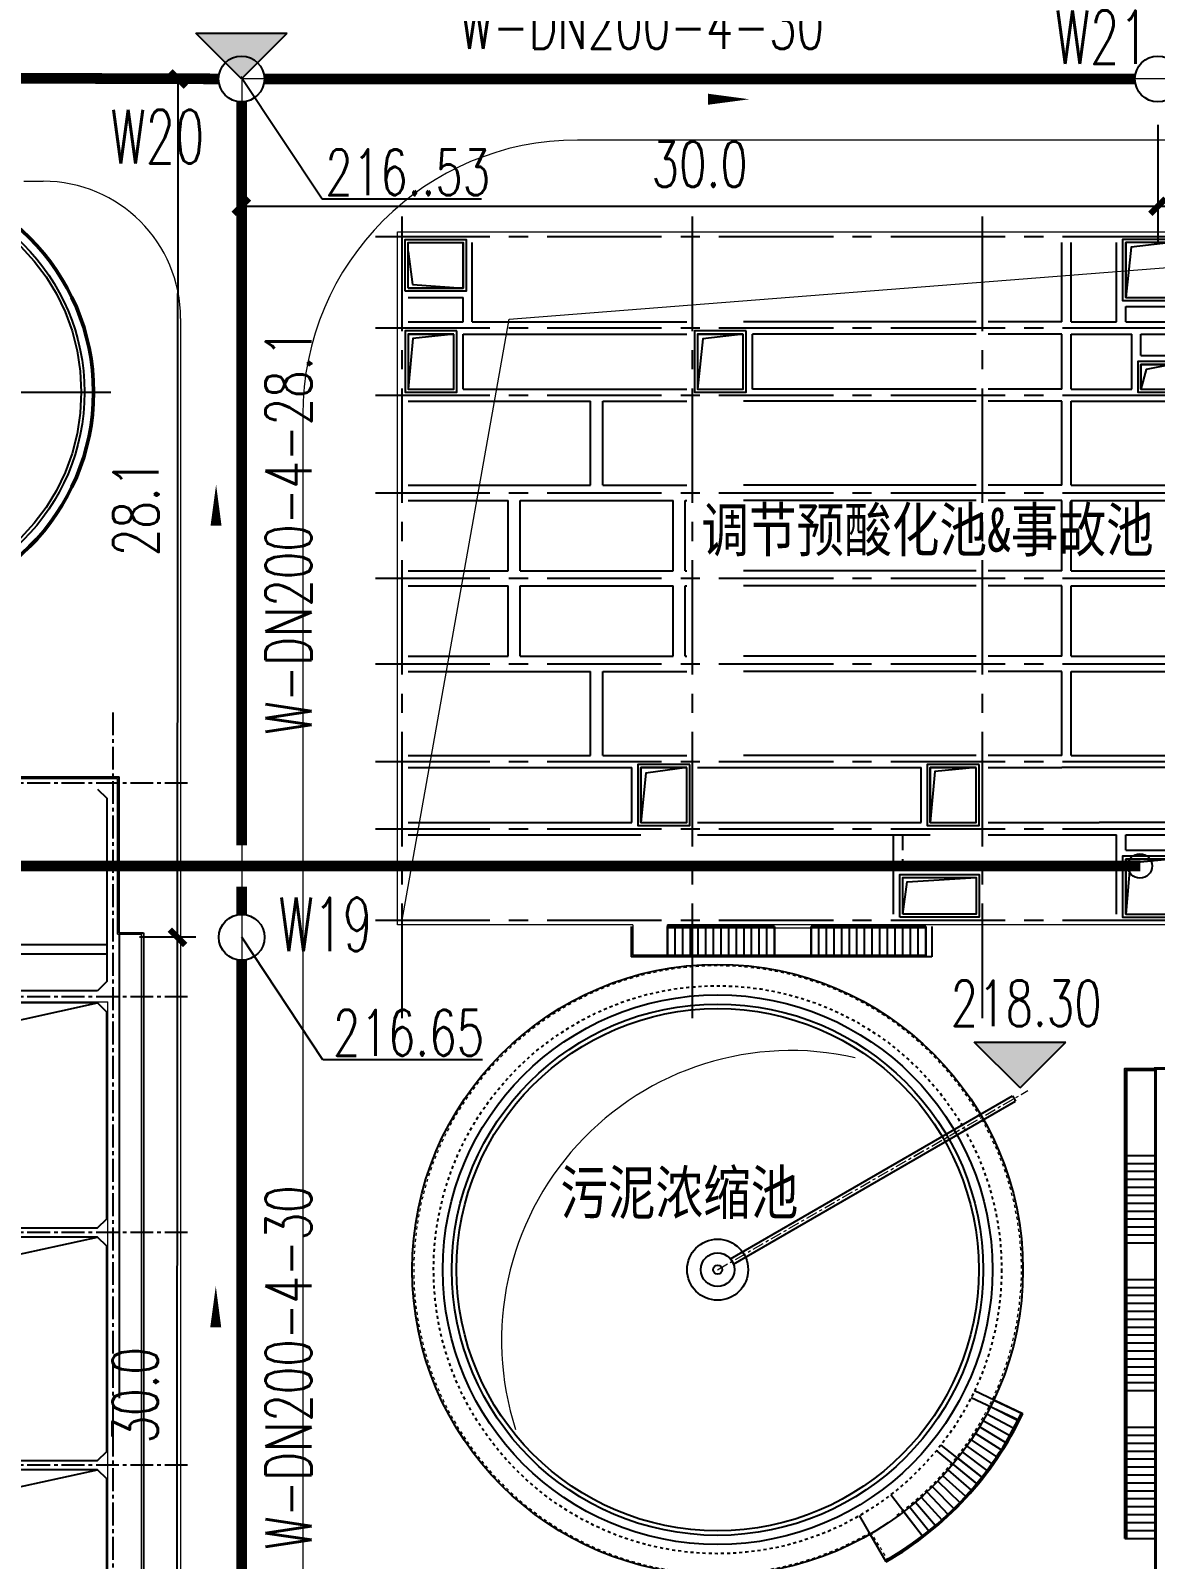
# Model space of a CAD drawing. Header units: metres. Extents: x 497246 to 997717, y 2998582 to 5998198.
# Drawn here: x 497618.5 to 497655.3, y 2998979.8 to 2999029.9 of the extents above; entities that cross this region are included whole.
import ezdxf
from ezdxf.enums import TextEntityAlignment as Align

# ---------------------------------------------------------------- set-up
doc = ezdxf.new("R2010")
doc.units = ezdxf.units.M
doc.header["$LTSCALE"] = 1000
for name, pattern in [('CENTER', [2, 1.25, -0.25, 0.25, -0.25]), ('CENTER2', [1.125, 0.75, -0.125, 0.125, -0.125]), ('CENTRE', [1.125, 0.75, -0.125, 0.125, -0.125]), ('CONTINOUS', [0]), ('DASHED', [19.05, 12.7, -6.35]), ('DOTE', [2.42, 2, -0.2, 0.02, -0.2]), ('HIDDEN', [0.375, 0.25, -0.125]), ('L2', [5, 3, -2]), ('PHANTOM2', [31.75, 15.875, -3.175, 3.175, -3.175, 3.175, -3.175]), ('虚线', [2, 1, -1])]:
    doc.linetypes.add(name, pattern=pattern)
doc.layers.get('0').update_dxf_attribs({"linetype": 'CONTINUOUS'})
doc.layers.get('Defpoints').update_dxf_attribs({"linetype": 'CONTINUOUS'})
for name, color, linetype, lineweight in [('2', 6, '虚线', 18), ('3中心线层', 7, 'CENTER', 25), ('AM_0', 7, 'CONTINUOUS', 50), ('SM-栏杆', 21, 'FENCELINE1', 15), ('中心线', 1, 'CENTER2', 15), ('细线', 7, 'CONTINUOUS', 18), ('道路', 4, 'CONTINUOUS', 15), ('道路中线', 1, 'DOTE', 13)]:
    doc.layers.add(name, color=color, linetype=linetype, lineweight=lineweight)
for name, color, linetype in [('BEAM', 4, 'DASHED'), ('DIM_ELEV', 3, 'CONTINUOUS'), ('P15', 8, 'CONTINUOUS'), ('PIPE-污水', 2, 'CONTINUOUS'), ('PIPE-雨水', 4, 'CONTINUOUS'), ('PUB_TEXT', 7, 'CONTINUOUS'), ('STAIR', 2, 'CONTINUOUS'), ('TEXT_污水', 7, 'CONTINUOUS'), ('TWT_DIM', 3, 'CONTINUOUS'), ('WELL_污水', 2, 'CONTINUOUS'), ('建筑', 7, 'CONTINUOUS'), ('挡墙护坡', 5, 'CONTINUOUS'), ('文字', 255, 'CONTINUOUS'), ('文字说明', 3, 'CONTINUOUS'), ('新建建筑', 2, 'CONTINUOUS'), ('水池', 211, 'CONTINUOUS'), ('污水标注', 211, 'CONTINUOUS'), ('洞口线', 7, 'CONTINUOUS')]:
    doc.layers.add(name, color=color, linetype=linetype)
doc.layers.add('Centerlines', color=7, linetype='CONTINUOUS', lineweight=25, true_color=0xaa00aa)
doc.layers.add('Centermarks', color=7, linetype='CONTINUOUS', lineweight=25, true_color=0xaa00aa)
doc.styles.add('-黑体', font='simhei.ttf', dxfattribs={"width": 0.8})
doc.styles.add('_TCH_DIM', font='SIMPLEX', dxfattribs={"bigfont": 'GBCBIG'})
doc.styles.add('_TCH_DIM_T3', font='SIMPLEX', dxfattribs={"width": 0.705882, "bigfont": 'GBCBIG'})
doc.styles.add('_TWT_WELL', font='SIMPLEX', dxfattribs={"width": 0.8, "height": 3.5, "bigfont": 'HZTXT'})
doc.styles.add('HZTXT', font='txt', dxfattribs={"width": 0.7, "bigfont": 'HZTXT'})
doc.styles.add('TG_LINETYPE', font='SIMPLEX', dxfattribs={"width": 0.8, "height": 3, "bigfont": 'HZTXT'})
doc.linetypes.add('FENCELINE1', pattern='A,6.35,-2.54,[133,ltypeshp.shx,S=2.54,R=0,X=-2.54,Y=0],-2.54,25.4', length=36.83)
doc.linetypes.add('TG_W', pattern='A,2,-0.3,["W",TG_LINETYPE,S=0.1,R=0,X=-0.23,Y=-0.15],0', length=2.3)
doc.linetypes.add('TG_Y2', pattern='A,2,-0.6,["Y2",TG_LINETYPE,S=0.1,R=0,X=-0.52,Y=-0.15],0', length=2.6)
doc.dimstyles.new('_TWT_ARCH&&1', dxfattribs={"dimtxt": 1.4875, "dimasz": 0.5, "dimexe": 1.25, "dimexo": 1.5, "dimgap": 0.63125, "dimtad": 1, "dimdec": 1, "dimzin": 0, "dimdsep": 46, "dimtxsty": '_TCH_DIM_T3', "dimblk": 'ARCHTICK', "dimcen": 0.09, "dimclrt": 7, "dimazin": 2, "dimtfac": 1, "dimtdec": 1, "dimtix": 1, "dimtmove": 2, "dimatfit": 3, "dimfxl": 1, "dimtolj": 1, "dimtzin": 0, "dimarcsym": 0})

# ---------------------------------------------------------------- blocks, each defined once
blk = doc.blocks.new('BW-5588859', base_point=(575651, -244344))
at = {"layer": '洞口线'}
for points in [[(617351, -213480), (618034, -206902), (621651, -206110)], [(617351, -221100), (618034, -214572), (621651, -213780)], [(617351, -228720), (618034, -222192), (621651, -221400)]]:
    blk.add_lwpolyline(points, dxfattribs=at)
blk = doc.blocks.new('BW-7944578', base_point=(574451, -245310))
at = {"layer": '水池'}
for p, q in [((575251, -198710), (622251, -198710)), ((599651, -198710), (622351, -198710)), ((622351, -203810), (622351, -198710)), ((621651, -206110), (599301, -206110)), ((621951, -206410), (621651, -206110)), ((621951, -213180), (621951, -206410)), ((621651, -213480), (621951, -213180)), ((599301, -213480), (621651, -213480)), ((621651, -213780), (599301, -213780)), ((621951, -214080), (621651, -213780)), ((621951, -220800), (621951, -214080)), ((621651, -221100), (621951, -220800)), ((599301, -221100), (621651, -221100)), ((621651, -221400), (599301, -221400)), ((621951, -221700), (621651, -221400)), ((621951, -228420), (621951, -221700))]:
    blk.add_line(p, q, dxfattribs=at)
at = {"layer": '水池', "color": 0}
blk.add_line((622351, -203810), (623151, -203810), dxfattribs=at)
at = {"layer": '水池', "linetype": 'DASHED', "ltscale": 1.2}
blk.add_lwpolyline([(599301, -205710), (599001, -205410), (599001, -199410), (599301, -199110), (621651, -199110), (621951, -199410), (621951, -205410), (621651, -205710)], close=True, dxfattribs=at)
at = {"layer": '水池', "color": 0}
blk.add_lwpolyline([(623151, -203810), (623151, -245310), (590851, -245310)], dxfattribs=at)
at = {"layer": '水池', "linetype": 'DASHED', "ltscale": 1.2}
blk.add_lwpolyline([(622351, -203810), (622351, -244510), (598651, -244510)], dxfattribs=at)
blk = doc.blocks.new('BW-96556718', base_point=(588657, -232903))
at = {"layer": 'BEAM'}
for p, q in [((630357, -193003), (625757, -193003)), ((630357, -193303), (627207, -193303))]:
    blk.add_line(p, q, dxfattribs=at)
blk = doc.blocks.new('A$C23F639D3')
at = {"layer": 'SM-栏杆', "linetype": 'ByBlock', "ltscale": 0.2}
for p, q in [((-47850, 46552), (-850, 46552)), ((-850, 41452), (-850, 46552)), ((-850, 41452), (-60, 41452)), ((-60, 50), (-60, 41452)), ((-23583, 39235), (-1166, 39235)), ((-1166, 1162), (-1166, 39235))]:
    blk.add_line(p, q, dxfattribs=at)
blk = doc.blocks.new('567GFHNFDEW53')
at = {"layer": '3中心线层', "color": 1, "linetype": 'CENTRE', "ltscale": 0.001}
for p, q in [((497202.383, 2998959.5), (497202.383, 2998909.475)), ((497204.829, 2998957.185), (497154.057, 2998957.185)), ((497204.829, 2998950.185), (497154.057, 2998950.185)), ((497204.829, 2998942.465), (497154.057, 2998942.465)), ((497204.829, 2998934.845), (497154.057, 2998934.845))]:
    blk.add_line(p, q, dxfattribs=at)
at = {"xscale": 0.001, "yscale": 0.001, "zscale": 0.001}
for name, p in [('BW-7944578', (497154.683, 2998910.785)), ('A$C23F639D3', (497203.383, 2998910.785)), ('BW-96556718', (497160.483, 2998911.985))]:
    blk.add_blockref(name, p, dxfattribs=at)
at = {"layer": '洞口线', "xscale": 0.001, "yscale": 0.001, "zscale": 0.001}
blk.add_blockref('BW-5588859', (497155.883, 2998911.751), dxfattribs=at)
blk = doc.blocks.new('BW-368551890', base_point=(749513, -126952))
at = {"layer": 'DIM_ELEV', "color": 0}
for p, q in [((783213, -101852), (783352, -103230)), ((749613, -102152), (749752, -103230)), ((749752, -103230), (751413, -103352)), ((783352, -103230), (785013, -103352)), ((784613, -111802), (784677, -112537)), ((784677, -112537), (785013, -112602)), ((775013, -125652), (775305, -126656)), ((775305, -126656), (777413, -126852))]:
    blk.add_line(p, q, dxfattribs=at)
for points in [[(749513, -103452), (749513, -101752), (751513, -101752), (751513, -103452)], [(749613, -103352), (749613, -101852), (751413, -101852), (751413, -103352)], [(774713, -101752), (773013, -101752), (773013, -103752), (774713, -103752)], [(774613, -101852), (773113, -101852), (773113, -103652), (774613, -103652)], [(783113, -103452), (783113, -101752), (785113, -101752), (785113, -103452)], [(783213, -103352), (783213, -101852), (785013, -101852), (785013, -103352)], [(751213, -104752), (749513, -104752), (749513, -106752), (751213, -106752)], [(751113, -104852), (749613, -104852), (749613, -106652), (751113, -106652)], [(760688, -104752), (758988, -104752), (758988, -106752), (760688, -106752)], [(760588, -104852), (759088, -104852), (759088, -106652), (760588, -106652)], [(785113, -104752), (783413, -104752), (783413, -106752), (785113, -106752)], [(785013, -104852), (783513, -104852), (783513, -106652), (785013, -106652)], [(774713, -105752), (773513, -105752), (773513, -106752), (774713, -106752)], [(774613, -105852), (773613, -105852), (773613, -106652), (774613, -106652)], [(784513, -112702), (784513, -111702), (785113, -111702), (785113, -112702)], [(784613, -112602), (784613, -111802), (785013, -111802), (785013, -112602)], [(758838, -118952), (757138, -118952), (757138, -120952), (758838, -120952)], [(758738, -119052), (757238, -119052), (757238, -120852), (758738, -120852)], [(768313, -118952), (766613, -118952), (766613, -120952), (768313, -120952)], [(768213, -119052), (766713, -119052), (766713, -120852), (768213, -120852)], [(774713, -121952), (773013, -121952), (773013, -123952), (774713, -123952)], [(774613, -122052), (773113, -122052), (773113, -123852), (774613, -123852)], [(776613, -121952), (774913, -121952), (774913, -123952), (776613, -123952)], [(776513, -122052), (775013, -122052), (775013, -123852), (776513, -123852)], [(765713, -123952), (765713, -122552), (768313, -122552), (768313, -123952)], [(765813, -123852), (765813, -122652), (768213, -122652), (768213, -123852)], [(774913, -126952), (774913, -125552), (777513, -125552), (777513, -126952)], [(775013, -126852), (775013, -125652), (777413, -125652), (777413, -126852)]]:
    blk.add_lwpolyline(points, close=True, dxfattribs=at)
for points in [[(774613, -101852), (773286, -102010), (773113, -103652)], [(751113, -104852), (749773, -104997), (749613, -106652)], [(760588, -104852), (759261, -105010), (759088, -106652)], [(785013, -104852), (783686, -105010), (783513, -106652)], [(774613, -105852), (773786, -106010), (773613, -106652)], [(758738, -119052), (757399, -119229), (757238, -120852)], [(768213, -119052), (766857, -119176), (766713, -120852)], [(774613, -122052), (773257, -122176), (773113, -123852)], [(776513, -122052), (775157, -122176), (775013, -123852)], [(765813, -123852), (765960, -122791), (768213, -122652)]]:
    blk.add_lwpolyline(points, dxfattribs=at)
blk = doc.blocks.new('567HJEWR5RTFG')
at = {"color": 4, "linetype": 'ByBlock'}
for p, q in [((1390481, 570753), (1390481, 569753)), ((1391681, 570753), (1391681, 569753)), ((1391681, 569753), (1391681, 570753)), ((1395181, 570753), (1395181, 569753)), ((1395181, 569753), (1395181, 570753)), ((1396381, 570753), (1396381, 569753)), ((1396381, 569753), (1396381, 570753)), ((1400131, 570753), (1400131, 569753)), ((1400331, 570753), (1400331, 569753)), ((1390681, 569753), (1390481, 569753)), ((1391481, 569753), (1390481, 569753)), ((1391681, 569753), (1391481, 569753)), ((1395381, 569753), (1395181, 569753)), ((1396181, 569753), (1395381, 569753)), ((1396381, 569753), (1396181, 569753)), ((1400331, 569753), (1400131, 569753))]:
    blk.add_line(p, q, dxfattribs=at)
at = {"layer": '3中心线层', "color": 1, "linetype": 'CENTRE', "ltscale": 5}
for p, q in [((1382981, 594000), (1382981, 567364)), ((1392481, 594000), (1392481, 567364)), ((1401981, 594000), (1401981, 567364)), ((1382109, 593353), (1419828, 593353)), ((1382109, 590353), (1419828, 590353)), ((1382109, 588153), (1419828, 588153)), ((1382109, 584953), (1419828, 584953)), ((1382109, 582153), (1419828, 582153)), ((1382109, 579353), (1419828, 579353)), ((1382109, 576153), (1419828, 576153)), ((1382109, 573953), (1419828, 573953)), ((1382109, 570953), (1419828, 570953))]:
    blk.add_line(p, q, dxfattribs=at)
at = {"layer": 'BEAM', "ltscale": 0.6}
for p, q in [((1384981, 591653), (1384981, 593153)), ((1385281, 590553), (1385281, 593153)), ((1404591, 590553), (1404591, 593153)), ((1404891, 590553), (1404891, 593153)), ((1406381, 590553), (1406381, 593153)), ((1406681, 591353), (1406681, 593153)), ((1383181, 591653), (1384981, 591653)), ((1383181, 591353), (1384981, 591353)), ((1384981, 590553), (1384981, 591353)), ((1406681, 591353), (1408181, 591353)), ((1406681, 590553), (1406681, 591053)), ((1406681, 591053), (1408181, 591053)), ((1383181, 590553), (1384981, 590553)), ((1385281, 590553), (1392306, 590553)), ((1401781, 590553), (1392656, 590553)), ((1404591, 590553), (1402181, 590553)), ((1404891, 590553), (1406381, 590553)), ((1406681, 590553), (1408181, 590553)), ((1383181, 590153), (1384681, 590153)), ((1384681, 588353), (1384681, 590153)), ((1384981, 588353), (1384981, 590153)), ((1384981, 590153), (1392306, 590153)), ((1392656, 590153), (1394156, 590153)), ((1394156, 588353), (1394156, 590153)), ((1394456, 588353), (1394456, 590153)), ((1401781, 590153), (1394456, 590153)), ((1404591, 590153), (1402181, 590153)), ((1404591, 588353), (1404591, 590153)), ((1404891, 590153), (1406881, 590153)), ((1404891, 588353), (1404891, 590153)), ((1406881, 588353), (1406881, 590153)), ((1407181, 590153), (1408181, 590153)), ((1407181, 589453), (1407181, 590153)), ((1407181, 589453), (1408181, 589453)), ((1407181, 588353), (1407181, 589153)), ((1407181, 589153), (1408181, 589153)), ((1383181, 588353), (1384681, 588353)), ((1384981, 588353), (1392306, 588353)), ((1392656, 588353), (1394156, 588353)), ((1401781, 588353), (1394456, 588353)), ((1404591, 588353), (1402181, 588353)), ((1404891, 588353), (1406881, 588353)), ((1407181, 588353), (1408181, 588353)), ((1383181, 587953), (1389156, 587953)), ((1389156, 585203), (1389156, 587953)), ((1389556, 585203), (1389556, 587953)), ((1389556, 587953), (1392306, 587953)), ((1401781, 587953), (1392656, 587953)), ((1404591, 587953), (1402181, 587953)), ((1404591, 585203), (1404591, 587953)), ((1404891, 587953), (1408181, 587953)), ((1404891, 585203), (1404891, 587953)), ((1383181, 585203), (1389156, 585203)), ((1389556, 585203), (1392306, 585203)), ((1401781, 585203), (1392656, 585203)), ((1404591, 585203), (1402181, 585203)), ((1404891, 585203), (1408181, 585203)), ((1383181, 584703), (1386456, 584703)), ((1386456, 582403), (1386456, 584703)), ((1386856, 582403), (1386856, 584703)), ((1386856, 584703), (1391856, 584703)), ((1391856, 582403), (1391856, 584703)), ((1392256, 582403), (1392256, 584703)), ((1392256, 584703), (1392306, 584703)), ((1401781, 584703), (1392656, 584703)), ((1404591, 584703), (1402181, 584703)), ((1404591, 582403), (1404591, 584703)), ((1404891, 584703), (1408181, 584703)), ((1404891, 582403), (1404891, 584703)), ((1383181, 582403), (1386456, 582403)), ((1386856, 582403), (1391856, 582403)), ((1392256, 582403), (1392306, 582403)), ((1401781, 582403), (1392656, 582403)), ((1404591, 582403), (1402181, 582403)), ((1404891, 582403), (1408181, 582403)), ((1383181, 581903), (1386456, 581903)), ((1386456, 579603), (1386456, 581903)), ((1386856, 579603), (1386856, 581903)), ((1386856, 581903), (1391856, 581903)), ((1391856, 579603), (1391856, 581903)), ((1392256, 579603), (1392256, 581903)), ((1392256, 581903), (1392306, 581903)), ((1401781, 581903), (1392656, 581903)), ((1404591, 581903), (1402181, 581903)), ((1404591, 579603), (1404591, 581903)), ((1404891, 581903), (1408181, 581903)), ((1404891, 579603), (1404891, 581903)), ((1383181, 579603), (1386456, 579603)), ((1386856, 579603), (1391856, 579603)), ((1392256, 579603), (1392306, 579603)), ((1401781, 579603), (1392656, 579603)), ((1404591, 579603), (1402181, 579603)), ((1404891, 579603), (1408181, 579603)), ((1383181, 579103), (1389156, 579103)), ((1389156, 576353), (1389156, 579103)), ((1389556, 576353), (1389556, 579103)), ((1389556, 579103), (1392306, 579103)), ((1401781, 579103), (1392656, 579103)), ((1404591, 579103), (1402181, 579103)), ((1404591, 576353), (1404591, 579103)), ((1404891, 579103), (1408181, 579103)), ((1404891, 576353), (1404891, 579103)), ((1383181, 576353), (1389156, 576353)), ((1389556, 576353), (1392306, 576353)), ((1401781, 576353), (1392656, 576353)), ((1404591, 576353), (1402181, 576353)), ((1404891, 576353), (1408181, 576353)), ((1383181, 575953), (1390506, 575953)), ((1390506, 574153), (1390506, 575953)), ((1390806, 574153), (1390806, 575953)), ((1390806, 575953), (1392306, 575953)), ((1392656, 575953), (1399981, 575953)), ((1399981, 574153), (1399981, 575953)), ((1400281, 575953), (1401781, 575953)), ((1400281, 574153), (1400281, 575953)), ((1402181, 575953), (1404591, 575953)), ((1404591, 575953), (1404591, 575953)), ((1408181, 575953), (1404591, 575953)), ((1383181, 574153), (1390506, 574153)), ((1390806, 574153), (1392306, 574153)), ((1392656, 574153), (1399981, 574153)), ((1400281, 574153), (1401781, 574153)), ((1402181, 574153), (1405816, 574153)), ((1405816, 574153), (1405816, 574153)), ((1408181, 574153), (1405816, 574153)), ((1383181, 573753), (1392306, 573753)), ((1392656, 573753), (1401781, 573753)), ((1399081, 571153), (1399081, 573753)), ((1399381, 573253), (1399381, 573753)), ((1402181, 573753), (1406381, 573753)), ((1406381, 571153), (1406381, 573753)), ((1406681, 573253), (1406681, 573753)), ((1406681, 573753), (1408181, 573753)), ((1399381, 572653), (1399381, 572953)), ((1406681, 573253), (1408181, 573253)), ((1406681, 571153), (1406681, 572953)), ((1406681, 572953), (1408181, 572953)), ((1399381, 572653), (1401781, 572653)), ((1399381, 571153), (1399381, 572353)), ((1399381, 572353), (1401781, 572353))]:
    blk.add_line(p, q, dxfattribs=at)
at = {"layer": 'SM-栏杆', "color": 7, "linetype": 'ByBlock', "ltscale": 0.2}
for p, q in [((1382831, 570803), (1382831, 593503)), ((1382831, 593503), (1418931, 593503)), ((1390541, 570803), (1382831, 570803)), ((1408231, 570803), (1391681, 570803))]:
    blk.add_line(p, q, dxfattribs=at)
at = {"layer": 'SM-栏杆', "linetype": 'ByBlock', "ltscale": 0.2}
for p, q in [((1390541, 570753), (1390541, 569813)), ((1400131, 570693), (1391681, 570693)), ((1400131, 569813), (1390541, 569813))]:
    blk.add_line(p, q, dxfattribs=at)
at = {"layer": 'SM-栏杆'}
for points in [[(1390541, 570803), (1390541, 570753)], [(1391681, 570693), (1391681, 570803)]]:
    blk.add_lwpolyline(points, dxfattribs=at)
at = {"layer": 'STAIR', "linetype": 'ByBlock'}
for p, q in [((1395181, 570753), (1391681, 570753)), ((1391931, 569753), (1391931, 570753)), ((1392181, 569753), (1392181, 570753)), ((1392431, 569753), (1392431, 570753)), ((1392681, 569753), (1392681, 570753)), ((1392931, 569753), (1392931, 570753)), ((1393181, 569753), (1393181, 570753)), ((1393431, 569753), (1393431, 570753)), ((1393681, 569753), (1393681, 570753)), ((1393931, 569753), (1393931, 570753)), ((1394181, 569753), (1394181, 570753)), ((1394431, 569753), (1394431, 570753)), ((1394681, 569753), (1394681, 570753)), ((1394931, 569753), (1394931, 570753)), ((1400131, 570753), (1396381, 570753)), ((1396631, 569753), (1396631, 570753)), ((1396881, 569753), (1396881, 570753)), ((1397131, 569753), (1397131, 570753)), ((1397381, 569753), (1397381, 570753)), ((1397631, 569753), (1397631, 570753)), ((1397881, 569753), (1397881, 570753)), ((1398131, 569753), (1398131, 570753)), ((1398381, 569753), (1398381, 570753)), ((1398631, 569753), (1398631, 570753)), ((1398881, 569753), (1398881, 570753)), ((1399131, 569753), (1399131, 570753)), ((1399381, 569753), (1399381, 570753)), ((1399631, 569753), (1399631, 570753)), ((1399881, 569753), (1399881, 570753)), ((1400131, 569753), (1400131, 570753)), ((1395181, 569753), (1391681, 569753)), ((1395181, 569753), (1391681, 569753)), ((1400131, 569753), (1396381, 569753)), ((1400131, 569753), (1396381, 569753))]:
    blk.add_line(p, q, dxfattribs=at)
at = {"color": 0}
blk.add_blockref('BW-368551890', (1383081, 568053), dxfattribs=at)
blk = doc.blocks.new('546GFBNRET654')
at = {"linetype": 'CONTINOUS'}
for p, q in [((1003998, 120326), (1004098, 120153)), ((1012623, 115700), (1013572, 115252)), ((1012398, 115254), (1013280, 114783)), ((1013406, 115026), (1012513, 115476)), ((1013009, 114305), (1012152, 114820)), ((1012278, 115035), (1013147, 114542)), ((1011702, 114222), (1012559, 113616)), ((1011884, 114399), (1012715, 113842)), ((1012865, 114071), (1012021, 114608)), ((1011444, 113793), (1012231, 113175)), ((1011596, 113991), (1012398, 113393)), ((1010960, 113222), (1011698, 112547)), ((1011126, 113408), (1011881, 112752)), ((1011288, 113599), (1012058, 112962)), ((1010435, 112689), (1011120, 111961)), ((1010614, 112862), (1011318, 112151)), ((1010789, 113040), (1011510, 112347)), ((1009871, 112196), (1010500, 111419)), ((1010063, 112356), (1010711, 111595)), ((1010251, 112520), (1010918, 111775)), ((1009675, 112042), (1010285, 111249))]:
    blk.add_line(p, q, dxfattribs=at)
at = {"ltscale": 50}
blk.add_line((1009105, 110400), (1008580, 111309), dxfattribs=at)
for radius in [10000, 8700, 8550]:
    blk.add_circle((1003580, 119969), radius, dxfattribs=at)
at = {"color": 1, "linetype": 'CONTINOUS'}
blk.add_circle((1003580, 119969), 9000, dxfattribs=at)
at = {"linetype": 'CONTINOUS'}
for radius in [1000, 550, 150]:
    blk.add_circle((1003580, 119969), radius, dxfattribs=at)
at = {"color": 7, "ltscale": 50}
for radius in [11000, 11050]:
    blk.add_arc((1003580, 119969), radius, 300, 334.7292, dxfattribs=at)
at = {"layer": '2', "ltscale": 0.06}
blk.add_line((1009172, 110441), (1008622, 111335), dxfattribs=at)
blk.add_arc((1003580, 119969), 9950, 306.1267, 300, dxfattribs=at)
at = {"layer": 'BEAM', "linetype": 'L2'}
for p, q in [((1013465, 115026), (1011883, 115773)), ((1013572, 115252), (1011990, 115999)), ((1010894, 114225), (1012270, 113145)), ((1012097, 112930), (1010748, 114045)), ((1010315, 111209), (1009248, 112597)), ((1009105, 110400), (1008230, 111915))]:
    blk.add_line(p, q, dxfattribs=at)
at = {"layer": 'P15', "linetype": 'HIDDEN', "ltscale": 0.2}
blk.add_circle((1003580, 119969), 9300, dxfattribs=at)
at = {"layer": '中心线', "ltscale": 0.5}
for q in [(1013736, 125833), (1013563, 125733)]:
    blk.add_line((1003580, 119969), q, dxfattribs=at)
at = {"layer": '文字说明'}
for p, q in [((1003998, 120326), (1013241, 125663)), ((1004098, 120153), (1013341, 125489)), ((1013241, 125663), (1013341, 125489))]:
    blk.add_line(p, q, dxfattribs=at)
blk = doc.blocks.new('_ArchTick')
at = {"color": 0, "linetype": 'ByBlock', "const_width": 0.4}
blk.add_lwpolyline([(-0.5, -0.5), (0.5, 0.5)], dxfattribs=at)
blk = doc.blocks.new('*D495')
at = {"layer": 'Defpoints', "color": 0, "transparency": 16777216}
for p in [(497623.314, 2999000.223), (497625.415, 2999000.221), (497625.393, 2998970.221)]:
    blk.add_point(p, dxfattribs=at)
at = {"layer": 'TWT_DIM', "color": 0, "lineweight": -2, "transparency": 16777216}
for p, q in [((497623.915, 2999000.222), (497622.064, 2999000.224)), ((497623.292, 2998970.223), (497623.314, 2999000.223)), ((497623.893, 2998970.223), (497622.042, 2998970.224))]:
    blk.add_line(p, q, dxfattribs=at)
at = {"layer": 'TWT_DIM', "color": 0, "lineweight": -2, "transparency": 16777216, "xscale": 0.5, "yscale": 0.5, "zscale": 0.5}
for p, rotation in [((497623.314, 2999000.223), 89.95867417322143), ((497623.292, 2998970.223), 269.9586741732215)]:
    blk.add_blockref('_ArchTick', p, dxfattribs=dict(at, rotation=rotation))
at = {"layer": 'TWT_DIM', "color": 7, "transparency": 16777216, "insert": (497621.928, 2998985.224), "char_height": 1.4875, "attachment_point": 5, "rotation": 89.9587, "style": '_TCH_DIM_T3'}
blk.add_mtext('\\A1;30.0', dxfattribs=at)
blk = doc.blocks.new('*D496')
at = {"layer": 'Defpoints', "color": 0, "transparency": 16777216}
for p in [(497623.334, 2999028.334), (497625.435, 2999028.333), (497625.415, 2999000.221)]:
    blk.add_point(p, dxfattribs=at)
at = {"layer": 'TWT_DIM', "color": 0, "lineweight": -2, "transparency": 16777216}
for p, q in [((497623.935, 2999028.334), (497622.084, 2999028.335)), ((497623.314, 2999000.223), (497623.334, 2999028.334)), ((497623.915, 2999000.222), (497622.064, 2999000.224))]:
    blk.add_line(p, q, dxfattribs=at)
at = {"layer": 'TWT_DIM', "color": 0, "lineweight": -2, "transparency": 16777216, "xscale": 0.5, "yscale": 0.5, "zscale": 0.5}
for p, rotation in [((497623.334, 2999028.334), 89.95867417322167), ((497623.314, 2999000.223), 269.9586741732217)]:
    blk.add_blockref('_ArchTick', p, dxfattribs=dict(at, rotation=rotation))
at = {"layer": 'TWT_DIM', "color": 7, "transparency": 16777216, "insert": (497621.949, 2999014.28), "char_height": 1.4875, "attachment_point": 5, "rotation": 89.9587, "style": '_TCH_DIM_T3'}
blk.add_mtext('\\A1;28.1', dxfattribs=at)
blk = doc.blocks.new('*D515')
at = {"layer": 'Defpoints', "color": 0, "transparency": 16777216}
for p in [(497625.406, 2999028.333), (497655.415, 2999028.333), (497655.415, 2999024.165)]:
    blk.add_point(p, dxfattribs=at)
at = {"layer": 'TWT_DIM', "color": 0, "lineweight": -2, "transparency": 16777216}
for p, q in [((497625.406, 2999026.833), (497625.406, 2999022.915)), ((497655.415, 2999026.833), (497655.415, 2999022.915)), ((497625.406, 2999024.165), (497655.415, 2999024.165))]:
    blk.add_line(p, q, dxfattribs=at)
at = {"layer": 'TWT_DIM', "color": 0, "lineweight": -2, "transparency": 16777216, "xscale": 0.5, "yscale": 0.5, "zscale": 0.5, "rotation": 180}
blk.add_blockref('_ArchTick', (497625.406, 2999024.165), dxfattribs=at)
at = {"layer": 'TWT_DIM', "color": 0, "lineweight": -2, "transparency": 16777216, "xscale": 0.5, "yscale": 0.5, "zscale": 0.5}
blk.add_blockref('_ArchTick', (497655.415, 2999024.165), dxfattribs=at)
at = {"layer": 'TWT_DIM', "color": 7, "transparency": 16777216, "insert": (497640.41, 2999025.54), "char_height": 1.4875, "attachment_point": 5, "style": '_TCH_DIM_T3'}
blk.add_mtext('\\A1;30.0', dxfattribs=at)
blk = doc.blocks.new('*D516')
at = {"layer": 'Defpoints', "color": 0, "transparency": 16777216}
for p in [(497655.415, 2999028.333), (497683.586, 2999028.333), (497683.586, 2999024.165)]:
    blk.add_point(p, dxfattribs=at)
at = {"layer": 'TWT_DIM', "color": 0, "lineweight": -2, "transparency": 16777216}
for p, q in [((497655.415, 2999026.833), (497655.415, 2999022.915)), ((497683.586, 2999026.833), (497683.586, 2999022.915)), ((497655.415, 2999024.165), (497683.586, 2999024.165))]:
    blk.add_line(p, q, dxfattribs=at)
at = {"layer": 'TWT_DIM', "color": 0, "lineweight": -2, "transparency": 16777216, "xscale": 0.5, "yscale": 0.5, "zscale": 0.5, "rotation": 180}
blk.add_blockref('_ArchTick', (497655.415, 2999024.165), dxfattribs=at)
at = {"layer": 'TWT_DIM', "color": 0, "lineweight": -2, "transparency": 16777216, "xscale": 0.5, "yscale": 0.5, "zscale": 0.5}
blk.add_blockref('_ArchTick', (497683.586, 2999024.165), dxfattribs=at)
at = {"layer": 'TWT_DIM', "color": 7, "transparency": 16777216, "insert": (497669.5, 2999025.54), "char_height": 1.4875, "attachment_point": 5, "style": '_TCH_DIM_T3'}
blk.add_mtext('\\A1;28.2', dxfattribs=at)
blk = doc.blocks.new('$TwtSys$00000187')
blk.add_circle((0, 0), 0.5)

msp = doc.modelspace()

# ---------------------------------------------------------------- hatches: boundary and pattern name
at = {"layer": 'DIM_ELEV'}
for points in [[(497625.408, 2999028.335), (497623.908, 2999029.835), (497626.908, 2999029.835)], [(497650.904, 2998995.29), (497649.404, 2998996.79), (497652.404, 2998996.79)]]:
    msp.add_hatch(color=0, dxfattribs=at).paths.add_polyline_path(points)
at = {"layer": '挡墙护坡', "linetype": 'Continuous'}
h = msp.add_hatch(dxfattribs=at)
h.set_pattern_fill('ANSI33', color=256, style=0)
h.set_pattern_definition([(45, (-861.717, 0), (-2.2450640303, 2.2450640303), []), (45, (-859.472, 0), (-2.2450640303, 2.2450640303), [1.5875, -0.79375])])
edge = h.paths.add_edge_path()
edge.add_line((497928.516, 2998901.333), (497928.516, 2998904.333))
edge.add_line((497928.516, 2998904.333), (497677.906, 2998904.333))
edge.add_line((497677.906, 2998904.333), (497652.906, 2998907.833))
edge.add_line((497652.906, 2998907.833), (497585.758, 2998907.833))
edge.add_line((497585.758, 2998907.833), (497584.114, 2998907.908))
edge.add_line((497584.114, 2998907.908), (497583.086, 2998908.033))
edge.add_arc((497585.689, 2998924.833), 17, 179.9914, 261.1919, ccw=False)
edge.add_line((497568.689, 2998924.835), (497568.608, 2998970.517))
edge.add_line((497568.608, 2998970.517), (497565.063, 2998995.51))
edge.add_line((497565.063, 2998995.51), (497564.955, 2999056.413))
edge.add_line((497564.955, 2999056.413), (497561.955, 2999056.408))
edge.add_line((497561.955, 2999056.408), (497562.064, 2998995.296))
edge.add_line((497562.064, 2998995.296), (497565.608, 2998970.302))
edge.add_line((497565.608, 2998970.302), (497565.689, 2998924.833))
edge.add_arc((497585.689, 2998924.833), 20, 180.0001, 261.3369)
edge.add_line((497582.677, 2998905.061), (497583.864, 2998904.916))
edge.add_line((497583.864, 2998904.916), (497585.689, 2998904.833))
edge.add_line((497585.689, 2998904.833), (497652.697, 2998904.833))
edge.add_line((497652.697, 2998904.833), (497677.697, 2998901.333))
edge.add_line((497677.697, 2998901.333), (497928.516, 2998901.333))

# ---------------------------------------------------------------- linework, layer by layer
at = {"layer": 'AM_0', "color": 4}
msp.add_circle((497613.412, 2999018.073), 7.15, dxfattribs=at)
msp.add_circle((497613.412, 2999018.073), 7.15, dxfattribs=at)
at = {"layer": 'AM_0', "linetype": 'PHANTOM2', "lineweight": -3, "ltscale": 40}
msp.add_circle((497613.412, 2999018.073), 6.75, dxfattribs=at)
at = {"layer": 'Centerlines', "linetype": 'Continuous'}
msp.add_circle((497613.412, 2999018.073), 6.857, dxfattribs=at)
msp.add_circle((497613.412, 2999018.073), 6.857, dxfattribs=at)
at = {"layer": 'Centermarks', "linetype": 'CENTER', "ltscale": 30}
msp.add_line((497605.689, 2999018.073), (497621.134, 2999018.073), dxfattribs=at)
at = {"layer": 'DIM_ELEV', "color": 0}
for p, q in [((497625.408, 2999028.335), (497623.908, 2999029.835)), ((497623.908, 2999029.835), (497626.908, 2999029.835)), ((497625.408, 2999028.335), (497626.908, 2999029.835)), ((497650.904, 2998995.29), (497649.404, 2998996.79)), ((497649.404, 2998996.79), (497652.404, 2998996.79)), ((497650.904, 2998995.29), (497652.404, 2998996.79))]:
    msp.add_line(p, q, dxfattribs=at)
at = {"layer": 'PIPE-污水', "color": 0, "ltscale": 0.05, "const_width": 0.35}
msp.add_lwpolyline([(497624.656, 2999028.335), (497617.522, 2999028.357)], dxfattribs=at)
at = {"layer": 'PIPE-污水', "color": 0, "linetype": 'TG_W', "ltscale": 0.005, "const_width": 0.35}
for points in [[(497626.156, 2999028.333), (497654.665, 2999028.333)], [(497625.415, 2999027.583), (497625.415, 2999003.233)], [(497625.415, 2999001.883), (497625.415, 2999000.971)], [(497625.415, 2998999.471), (497625.415, 2998970.971)]]:
    msp.add_lwpolyline(points, dxfattribs=at)
at = {"layer": 'PIPE-雨水', "color": 140, "linetype": 'TG_Y2', "ltscale": 0.0025, "const_width": 0.35}
msp.add_lwpolyline([(497573.327, 2999002.558), (497654.838, 2999002.558)], dxfattribs=at)
at = {"layer": 'PIPE-雨水', "color": 140, "linetype": 'TG_Y2'}
msp.add_circle((497654.828, 2999002.558), 0.4, dxfattribs=at)
at = {"layer": 'STAIR'}
for p, q in [((497654.336, 2998990.218), (497654.336, 2998993.078)), ((497654.336, 2998993.078), (497655.336, 2998993.078)), ((497654.336, 2998992.818), (497655.336, 2998992.818)), ((497654.336, 2998992.558), (497655.336, 2998992.558)), ((497654.336, 2998992.298), (497655.336, 2998992.298)), ((497654.336, 2998992.038), (497655.336, 2998992.038)), ((497654.336, 2998991.778), (497655.336, 2998991.778)), ((497654.336, 2998991.518), (497655.336, 2998991.518)), ((497654.336, 2998991.258), (497655.336, 2998991.258)), ((497654.336, 2998990.998), (497655.336, 2998990.998)), ((497654.336, 2998990.738), (497655.336, 2998990.738)), ((497654.336, 2998990.478), (497655.336, 2998990.478)), ((497654.336, 2998990.218), (497655.336, 2998990.218)), ((497654.336, 2998985.378), (497654.336, 2998989.018)), ((497654.336, 2998989.018), (497655.336, 2998989.018)), ((497654.336, 2998988.758), (497655.336, 2998988.758)), ((497654.336, 2998988.498), (497655.336, 2998988.498)), ((497654.336, 2998988.238), (497655.336, 2998988.238)), ((497654.336, 2998987.978), (497655.336, 2998987.978)), ((497654.336, 2998987.718), (497655.336, 2998987.718)), ((497654.336, 2998987.458), (497655.336, 2998987.458)), ((497654.336, 2998987.198), (497655.336, 2998987.198)), ((497654.336, 2998986.938), (497655.336, 2998986.938)), ((497654.336, 2998986.678), (497655.336, 2998986.678)), ((497654.336, 2998986.418), (497655.336, 2998986.418)), ((497654.336, 2998986.158), (497655.336, 2998986.158)), ((497654.336, 2998985.898), (497655.336, 2998985.898)), ((497654.336, 2998985.638), (497655.336, 2998985.638)), ((497654.336, 2998985.378), (497655.336, 2998985.378)), ((497654.336, 2998980.538), (497654.336, 2998984.178)), ((497654.336, 2998984.178), (497655.336, 2998984.178)), ((497654.336, 2998983.918), (497655.336, 2998983.918)), ((497654.336, 2998983.658), (497655.336, 2998983.658)), ((497654.336, 2998983.398), (497655.336, 2998983.398)), ((497654.336, 2998983.138), (497655.336, 2998983.138)), ((497654.336, 2998982.878), (497655.336, 2998982.878)), ((497654.336, 2998982.618), (497655.336, 2998982.618)), ((497654.336, 2998982.358), (497655.336, 2998982.358)), ((497654.336, 2998982.098), (497655.336, 2998982.098)), ((497654.336, 2998981.838), (497655.336, 2998981.838)), ((497654.336, 2998981.578), (497655.336, 2998981.578)), ((497654.336, 2998981.318), (497655.336, 2998981.318)), ((497654.336, 2998981.058), (497655.336, 2998981.058)), ((497654.336, 2998980.798), (497655.336, 2998980.798)), ((497654.336, 2998980.538), (497655.336, 2998980.538))]:
    msp.add_line(p, q, dxfattribs=at)
for points in [[(497654.336, 2998980.538), (497654.336, 2998995.928), (497655.336, 2998995.928)], [(497654.396, 2998980.538), (497654.396, 2998995.868), (497655.336, 2998995.868)]]:
    msp.add_lwpolyline(points, dxfattribs=at)
at = {"layer": '建筑', "linetype": 'Continuous', "const_width": 0.1}
msp.add_lwpolyline([(497683.836, 2998970.428), (497655.336, 2998970.428), (497655.336, 2998995.928), (497668.736, 2998995.928), (497668.736, 2999009.928), (497683.836, 2999009.928)], close=True, dxfattribs=at)
at = {"layer": '新建建筑', "color": 0, "linetype": 'Continuous', "const_width": 0.1}
msp.add_lwpolyline([(497683.836, 2998970.428), (497655.336, 2998970.428), (497655.336, 2998995.928), (497668.736, 2998995.928), (497668.736, 2999009.928), (497683.836, 2999009.928)], close=True, dxfattribs=at)
at = {"layer": '污水标注', "color": 201, "linetype": 'Continuous', "ltscale": 500}
for p, q in [((497628.046, 2999024.391), (497625.389, 2999028.402)), ((497633.271, 2999024.391), (497628.046, 2999024.391)), ((497628.072, 2998996.21), (497625.415, 2999000.221)), ((497633.297, 2998996.21), (497628.072, 2998996.21))]:
    msp.add_line(p, q, dxfattribs=at)
for points in [[(497638.303, 2999027.672, 0, 0, 0), (497642.039, 2999027.667, 0, 0.36, 0), (497640.689, 2999027.668, 0, 0, 0)], [(497624.57, 2999011.314, 0, 0, 0), (497624.576, 2999015.05, 0, 0.36, 0), (497624.574, 2999013.7, 0, 0, 0)], [(497624.561, 2998985.063, 0, 0, 0), (497624.566, 2998988.798, 0, 0.36, 0), (497624.564, 2998987.448, 0, 0, 0)]]:
    msp.add_lwpolyline(points, format="xyseb", dxfattribs=at)
at = {"layer": '细线', "color": 253}
for p, q in [((497634.178, 2999020.468), (497666.264, 2999022.978)), ((497630.664, 2999000.778), (497634.178, 2999020.468))]:
    msp.add_line(p, q, dxfattribs=at)
msp.add_arc((497643.413, 2998987.023), 9.49, 77.266, 197.9282, dxfattribs=at)
at = {"layer": '道路', "linetype": 'ByBlock', "lineweight": 0, "ltscale": 0.2}
for p, q in [((497679.415, 2999026.333), (497636.415, 2999026.333)), ((497618.284, 2999024.983), (497618.915, 2999024.983)), ((497623.415, 2999020.483), (497623.415, 2998958.333)), ((497627.415, 2999017.333), (497627.415, 2998973.333))]:
    msp.add_line(p, q, dxfattribs=at)
for centre, radius, start, end in [((497636.415, 2999017.333), 9, 90, 180), ((497618.915, 2999020.483), 4.5, 0, 90)]:
    msp.add_arc(centre, radius, start, end, dxfattribs=at)
at = {"layer": '道路中线', "ltscale": 5}
for p, q in [((497625.415, 2999028.333), (497625.415, 2998961.333)), ((497691.915, 2999028.333), (497625.415, 2999028.333))]:
    msp.add_line(p, q, dxfattribs=at)
at = {"layer": '道路中线', "ltscale": 0.005}
for p, q in [((497625.415, 2999028.333), (497625.415, 2998961.333)), ((497691.915, 2999028.333), (497625.415, 2999028.333))]:
    msp.add_line(p, q, dxfattribs=at)

# ---------------------------------------------------------------- block references
at = {"color": 0}
msp.add_blockref('567GFHNFDEW53', (418.814, 48.088), dxfattribs=at)
at = {"layer": 'Defpoints', "color": 6, "xscale": 0.001, "yscale": 0.001, "zscale": 0.001}
for name, p in [('567HJEWR5RTFG', (496247.682, 2998429.825)), ('546GFBNRET654', (496637.418, 2998869.367))]:
    msp.add_blockref(name, p, dxfattribs=at)
at = {"layer": 'WELL_污水', "xscale": 1.5, "yscale": 1.5, "zscale": 1.5}
for p in [(497625.406, 2999028.333), (497655.415, 2999028.333), (497625.415, 2999000.221)]:
    msp.add_blockref('$TwtSys$00000187', p, dxfattribs=at)

# ---------------------------------------------------------------- texts
at = {"layer": 'PUB_TEXT', "color": 0, "linetype": 'Continuous', "style": '-黑体', "width": 0.8}
for s, p in [('调节预酸化池&事故池', (497640.468, 2999012.853)), ('污泥浓缩池', (497635.847, 2998991.151))]:
    msp.add_text(s, height=1.4288, dxfattribs=at).set_placement(p)
at = {"layer": 'PUB_TEXT', "color": 0, "style": '_TCH_DIM', "width": 0.705882}
msp.add_text('218.30', height=1.4875, dxfattribs=at).set_placement((497648.629, 2998997.315))
at = {"layer": 'TEXT_污水', "style": '_TWT_WELL', "width": 0.64}
for s, p in [('W21', (497652.043, 2999028.824)), ('W20', (497621.116, 2999025.568)), ('W19', (497626.617, 2998999.771))]:
    msp.add_text(s, height=1.75, dxfattribs=at).set_placement(p)
at = {"layer": '文字', "color": 0, "linetype": 'Continuous', "style": '-黑体', "width": 0.8}
for s, p in [('调节预酸化池&事故池', (497640.468, 2999012.853)), ('污泥浓缩池', (497635.847, 2998991.151))]:
    msp.add_text(s, height=1.4288, dxfattribs=at).set_placement(p)
at = {"layer": '污水标注', "color": 201, "linetype": 'Continuous', "ltscale": 500, "style": 'HZTXT', "width": 0.7}
for s, p in [('W-DN200-4-30', (497638.523, 2999030.066, 20.881)), ('216..53', (497630.852, 2999025.276, 20.881)), ('216.65', (497630.878, 2998997.095, 20.881))]:
    msp.add_text(s, height=1.5, dxfattribs=at).set_placement(p, align=Align.MIDDLE)
for s, p in [('W-DN200-4-28.1', (497626.948, 2999013.5, 20.881)), ('W-DN200-4-30', (497626.948, 2998986.135, 20.881))]:
    msp.add_text(s, height=1.5, rotation=90, dxfattribs=at).set_placement(p, align=Align.MIDDLE)

# ---------------------------------------------------------------- dimensions: what is measured, and where the dimension line sits
at = {"layer": 'TWT_DIM', "color": 0}
for p1, p2, distance, picture, middle in [((497625.415, 2999000.221), (497625.435, 2999028.333), 2.101, '*D496', (497621.949, 2999014.28)), ((497625.406, 2999028.333), (497655.415, 2999028.333), -4.167, '*D515', (497640.41, 2999025.54)), ((497655.415, 2999028.333), (497683.586, 2999028.333), -4.167, '*D516', (497669.5, 2999025.54)), ((497625.393, 2998970.221), (497625.415, 2999000.221), 2.101, '*D495', (497621.928, 2998985.224))]:
    dim = msp.add_aligned_dim(p1=p1, p2=p2, distance=distance, dimstyle='_TWT_ARCH&&1', dxfattribs=at)
    dim.commit()
    dim.dimension.update_dxf_attribs({"geometry": picture, "text_midpoint": middle})

doc.saveas('drawing.dxf')
